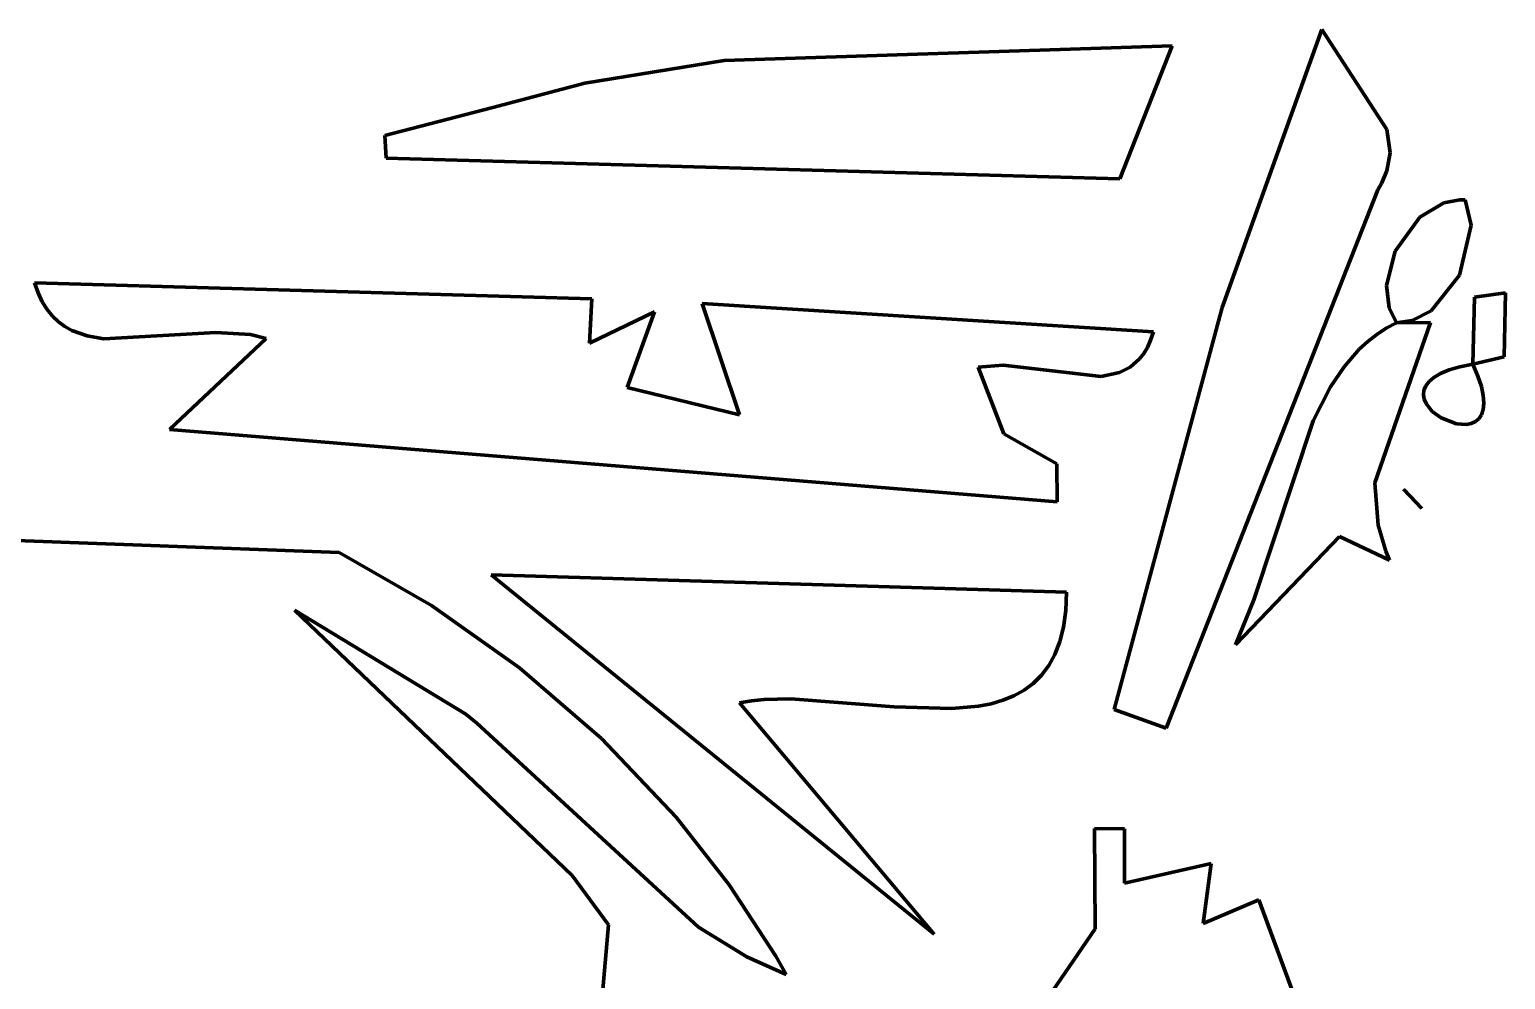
# Model space of a CAD drawing. Header units: millimetres. Extents: x 0 to 11, y 0 to 14.1.
# Drawn here: x 6.9263 to 7.4252, y 7.1093 to 7.4305 of the extents above; entities that cross this region are included whole.
import ezdxf

# ---------------------------------------------------------------- set-up
doc = ezdxf.new("R2010")
doc.units = ezdxf.units.MM
doc.layers.add('color#010101ff', color=7, linetype='CONTINUOUS', lineweight=100)
doc.layers.add('color#fefefeff', color=7, linetype='CONTINUOUS', lineweight=100)

msp = doc.modelspace()

# ---------------------------------------------------------------- linework, layer by layer
at = {"layer": 'color#010101ff'}
for p, q in [((7.36317, 7.43048), (7.32944, 7.33649)), ((7.38511, 7.39669), (7.36317, 7.43048)), ((7.31253, 7.425), (7.16111, 7.42005)), ((7.29481, 7.37996), (7.31253, 7.425)), ((7.16111, 7.42005), (7.114, 7.41233)), ((7.114, 7.41233), (7.08294, 7.40412)), ((7.08294, 7.40412), (7.04634, 7.39466)), ((7.04634, 7.39466), (7.04683, 7.38698)), ((7.3862, 7.38881), (7.38511, 7.39669)), ((7.38511, 7.38265), (7.3862, 7.38881)), ((7.04683, 7.38698), (7.29481, 7.37996)), ((7.38329, 7.3784), (7.38511, 7.38265)), ((7.3105, 7.19421), (7.38201, 7.37623)), ((7.38201, 7.37623), (7.38329, 7.3784)), ((7.40438, 7.3719), (7.39625, 7.36701)), ((7.40976, 7.37289), (7.40438, 7.3719)), ((7.41161, 7.37284), (7.40976, 7.37289)), ((7.41358, 7.36432), (7.41161, 7.37284)), ((7.39625, 7.36701), (7.38792, 7.35555)), ((7.4097, 7.34739), (7.41358, 7.36432)), ((7.38792, 7.35555), (7.38501, 7.34389)), ((6.92796, 7.34479), (6.92916, 7.34141)), ((7.11638, 7.33939), (6.92796, 7.34479)), ((7.38501, 7.34389), (7.3859, 7.33636)), ((7.40004, 7.3354), (7.4097, 7.34739)), ((6.92916, 7.34141), (6.93059, 7.33843)), ((7.11554, 7.32443), (7.11638, 7.33939)), ((7.41475, 7.33999), (7.41417, 7.31733)), ((7.42519, 7.34142), (7.41475, 7.33999)), ((7.42475, 7.31983), (7.42519, 7.34142)), ((6.93059, 7.33843), (6.93223, 7.33582)), ((6.93223, 7.33582), (6.93406, 7.33357)), ((7.13752, 7.33498), (7.11554, 7.32443)), ((7.12833, 7.30946), (7.13752, 7.33498)), ((7.30617, 7.3282), (7.15364, 7.33788)), ((7.15364, 7.33788), (7.16631, 7.30015)), ((7.32944, 7.33649), (7.29294, 7.20051)), ((7.3859, 7.33636), (7.38833, 7.33131)), ((7.39364, 7.3321), (7.40004, 7.3354)), ((6.93406, 7.33357), (6.93609, 7.33166)), ((6.93609, 7.33166), (6.93828, 7.33006)), ((6.93828, 7.33006), (6.94063, 7.32874)), ((7.381, 7.27718), (7.39986, 7.33146)), ((7.38489, 7.32949), (7.38166, 7.32739)), ((7.38833, 7.33131), (7.38489, 7.32949)), ((7.38833, 7.33131), (7.39364, 7.3321)), ((7.39986, 7.33146), (7.38833, 7.33131)), ((6.94063, 7.32874), (6.94576, 7.32687)), ((6.94576, 7.32687), (6.95137, 7.32588)), ((6.95137, 7.32588), (6.98927, 7.32801)), ((7.00627, 7.326), (6.97357, 7.29521)), ((6.98927, 7.32801), (7.00103, 7.32739)), ((7.00103, 7.32739), (7.00627, 7.326)), ((7.30416, 7.32301), (7.30525, 7.32544)), ((7.30525, 7.32544), (7.30617, 7.3282)), ((7.37862, 7.32501), (7.37578, 7.32238)), ((7.38166, 7.32739), (7.37862, 7.32501)), ((7.29836, 7.31628), (7.30153, 7.31908)), ((7.30153, 7.31908), (7.30292, 7.32089)), ((7.30292, 7.32089), (7.30416, 7.32301)), ((7.37578, 7.32238), (7.37061, 7.31641)), ((7.41417, 7.31733), (7.42475, 7.31983)), ((7.24695, 7.3163), (7.25536, 7.31702)), ((7.25557, 7.29376), (7.24695, 7.3163)), ((7.25536, 7.31702), (7.28852, 7.3132)), ((7.28852, 7.3132), (7.29471, 7.31445)), ((7.29471, 7.31445), (7.29836, 7.31628)), ((7.37061, 7.31641), (7.36606, 7.30962)), ((7.40328, 7.31415), (7.40101, 7.31284)), ((7.4062, 7.31536), (7.40328, 7.31415)), ((7.40981, 7.31642), (7.4062, 7.31536)), ((7.41417, 7.31733), (7.40981, 7.31642)), ((7.41588, 7.31328), (7.41417, 7.31733)), ((7.16631, 7.30015), (7.12833, 7.30946)), ((7.36606, 7.30962), (7.36022, 7.29819)), ((7.39823, 7.30998), (7.39762, 7.30849)), ((7.39934, 7.31144), (7.39823, 7.30998)), ((7.40101, 7.31284), (7.39934, 7.31144)), ((7.41704, 7.30973), (7.41588, 7.31328)), ((7.41769, 7.30668), (7.41704, 7.30973)), ((7.39762, 7.30849), (7.39746, 7.30698)), ((7.39746, 7.30698), (7.39771, 7.3055)), ((7.39771, 7.3055), (7.39833, 7.30405)), ((7.39833, 7.30405), (7.40044, 7.30137)), ((7.41766, 7.30194), (7.41788, 7.30409)), ((7.41788, 7.30409), (7.41769, 7.30668)), ((7.40044, 7.30137), (7.40341, 7.29915)), ((7.40341, 7.29915), (7.40863, 7.29712)), ((7.41618, 7.29887), (7.41708, 7.30021)), ((7.41708, 7.30021), (7.41766, 7.30194)), ((6.97357, 7.29521), (7.27362, 7.27077)), ((7.36022, 7.29819), (7.34018, 7.23766)), ((7.40863, 7.29712), (7.41207, 7.29693)), ((7.41207, 7.29693), (7.41362, 7.29725)), ((7.41362, 7.29725), (7.41501, 7.29789)), ((7.41501, 7.29789), (7.41618, 7.29887)), ((7.27357, 7.28366), (7.25557, 7.29376)), ((7.27362, 7.27077), (7.27357, 7.28366)), ((7.38213, 7.26283), (7.381, 7.27718)), ((7.39074, 7.27502), (7.39307, 7.27258)), ((7.39695, 7.2685), (7.39074, 7.27502)), ((7.39307, 7.27258), (7.39695, 7.2685)), ((7.33388, 7.22243), (7.3691, 7.25905)), ((7.3691, 7.25905), (7.38602, 7.2511)), ((7.38477, 7.25405), (7.38213, 7.26283)), ((7.03093, 7.25366), (6.91563, 7.25788)), ((7.38602, 7.2511), (7.38477, 7.25405)), ((7.06217, 7.23574), (7.03093, 7.25366)), ((7.08232, 7.24611), (7.23213, 7.12465)), ((7.2768, 7.24025), (7.08232, 7.24611)), ((7.27654, 7.23402), (7.2768, 7.24025)), ((7.10967, 7.14438), (7.01587, 7.23411)), ((7.01587, 7.23411), (7.07376, 7.19898)), ((7.09193, 7.21465), (7.06217, 7.23574)), ((7.34018, 7.23766), (7.33388, 7.22243)), ((7.27579, 7.22845), (7.27654, 7.23402)), ((7.27457, 7.22351), (7.27579, 7.22845)), ((7.27085, 7.21539), (7.27292, 7.21917)), ((7.27292, 7.21917), (7.27457, 7.22351)), ((7.11967, 7.1907), (7.09193, 7.21465)), ((7.2684, 7.21213), (7.27085, 7.21539)), ((7.26245, 7.20705), (7.26559, 7.20936)), ((7.26559, 7.20936), (7.2684, 7.21213)), ((7.17459, 7.20392), (7.18367, 7.20413)), ((7.18367, 7.20413), (7.21853, 7.20146)), ((7.25527, 7.20367), (7.259, 7.20517)), ((7.259, 7.20517), (7.26245, 7.20705)), ((7.16628, 7.20277), (7.17033, 7.20348)), ((7.23213, 7.12465), (7.16628, 7.20277)), ((7.17033, 7.20348), (7.17459, 7.20392)), ((7.21853, 7.20146), (7.23809, 7.20085)), ((7.23809, 7.20085), (7.24708, 7.20169)), ((7.24708, 7.20169), (7.25129, 7.20252)), ((7.25129, 7.20252), (7.25527, 7.20367)), ((7.29294, 7.20051), (7.3105, 7.19421)), ((7.07376, 7.19898), (7.07747, 7.19594)), ((7.07747, 7.19594), (7.15237, 7.127)), ((7.14486, 7.16418), (7.11967, 7.1907)), ((7.16282, 7.14133), (7.14486, 7.16418)), ((7.28624, 7.16034), (7.28646, 7.12641)), ((7.2964, 7.16017), (7.28624, 7.16034)), ((7.29639, 7.1418), (7.2964, 7.16017)), ((7.12201, 7.12779), (7.10967, 7.14438)), ((7.32573, 7.14853), (7.29639, 7.1418)), ((7.32296, 7.12817), (7.32573, 7.14853)), ((7.17853, 7.11718), (7.16282, 7.14133)), ((7.34182, 7.13617), (7.32296, 7.12817)), ((7.36182, 7.08199), (7.34182, 7.13617)), ((7.11987, 7.10326), (7.12201, 7.12779)), ((7.15237, 7.127), (7.16874, 7.11693)), ((7.28646, 7.12641), (7.25868, 7.08576)), ((7.16874, 7.11693), (7.18207, 7.11096)), ((7.18207, 7.11096), (7.17853, 7.11718))]:
    msp.add_line(p, q, dxfattribs=at)
at = {"layer": 'color#fefefeff'}
for p, q in [((7.32944, 7.33649), (7.36317, 7.43048)), ((7.36317, 7.43048), (7.38511, 7.39669)), ((7.16111, 7.42005), (7.31253, 7.425)), ((7.31253, 7.425), (7.29481, 7.37996)), ((7.114, 7.41233), (7.16111, 7.42005)), ((7.08294, 7.40412), (7.114, 7.41233)), ((7.04634, 7.39466), (7.08294, 7.40412)), ((7.04683, 7.38698), (7.04634, 7.39466)), ((7.38511, 7.39669), (7.3862, 7.38881)), ((7.3862, 7.38881), (7.38511, 7.38265)), ((7.29481, 7.37996), (7.04683, 7.38698)), ((7.38511, 7.38265), (7.38329, 7.3784)), ((7.38201, 7.37623), (7.3105, 7.19421)), ((7.38329, 7.3784), (7.38201, 7.37623)), ((7.39625, 7.36701), (7.40438, 7.3719)), ((7.40438, 7.3719), (7.40976, 7.37289)), ((7.40976, 7.37289), (7.41161, 7.37284)), ((7.41161, 7.37284), (7.41358, 7.36432)), ((7.38792, 7.35555), (7.39625, 7.36701)), ((7.41358, 7.36432), (7.4097, 7.34739)), ((7.38501, 7.34389), (7.38792, 7.35555)), ((6.92796, 7.34479), (7.11638, 7.33939)), ((6.92916, 7.34141), (6.92796, 7.34479)), ((7.3859, 7.33636), (7.38501, 7.34389)), ((7.4097, 7.34739), (7.40004, 7.3354)), ((6.93059, 7.33843), (6.92916, 7.34141)), ((7.11638, 7.33939), (7.11554, 7.32443)), ((7.41417, 7.31733), (7.41475, 7.33999)), ((7.41475, 7.33999), (7.42519, 7.34142)), ((7.42519, 7.34142), (7.42475, 7.31983)), ((6.93223, 7.33582), (6.93059, 7.33843)), ((6.93406, 7.33357), (6.93223, 7.33582)), ((7.11554, 7.32443), (7.13752, 7.33498)), ((7.13752, 7.33498), (7.12833, 7.30946)), ((7.16631, 7.30015), (7.15364, 7.33788)), ((7.15364, 7.33788), (7.30617, 7.3282)), ((7.29294, 7.20051), (7.32944, 7.33649)), ((7.38833, 7.33131), (7.3859, 7.33636)), ((7.40004, 7.3354), (7.39364, 7.3321)), ((6.93609, 7.33166), (6.93406, 7.33357)), ((6.93828, 7.33006), (6.93609, 7.33166)), ((6.94063, 7.32874), (6.93828, 7.33006)), ((7.39986, 7.33146), (7.381, 7.27718)), ((7.38166, 7.32739), (7.38489, 7.32949)), ((7.38489, 7.32949), (7.38833, 7.33131)), ((7.39364, 7.3321), (7.38833, 7.33131)), ((7.38833, 7.33131), (7.39986, 7.33146)), ((6.94576, 7.32687), (6.94063, 7.32874)), ((6.95137, 7.32588), (6.94576, 7.32687)), ((6.98927, 7.32801), (6.95137, 7.32588)), ((6.97357, 7.29521), (7.00627, 7.326)), ((7.00103, 7.32739), (6.98927, 7.32801)), ((7.00627, 7.326), (7.00103, 7.32739)), ((7.30525, 7.32544), (7.30416, 7.32301)), ((7.30617, 7.3282), (7.30525, 7.32544)), ((7.37578, 7.32238), (7.37862, 7.32501)), ((7.37862, 7.32501), (7.38166, 7.32739)), ((7.30153, 7.31908), (7.29836, 7.31628)), ((7.30292, 7.32089), (7.30153, 7.31908)), ((7.30416, 7.32301), (7.30292, 7.32089)), ((7.37061, 7.31641), (7.37578, 7.32238)), ((7.42475, 7.31983), (7.41417, 7.31733)), ((7.25536, 7.31702), (7.24695, 7.3163)), ((7.24695, 7.3163), (7.25557, 7.29376)), ((7.28852, 7.3132), (7.25536, 7.31702)), ((7.29471, 7.31445), (7.28852, 7.3132)), ((7.29836, 7.31628), (7.29471, 7.31445)), ((7.36606, 7.30962), (7.37061, 7.31641)), ((7.40101, 7.31284), (7.40328, 7.31415)), ((7.40328, 7.31415), (7.4062, 7.31536)), ((7.4062, 7.31536), (7.40981, 7.31642)), ((7.40981, 7.31642), (7.41417, 7.31733)), ((7.41417, 7.31733), (7.41588, 7.31328)), ((7.12833, 7.30946), (7.16631, 7.30015)), ((7.36022, 7.29819), (7.36606, 7.30962)), ((7.39762, 7.30849), (7.39823, 7.30998)), ((7.39823, 7.30998), (7.39934, 7.31144)), ((7.39934, 7.31144), (7.40101, 7.31284)), ((7.41588, 7.31328), (7.41704, 7.30973)), ((7.41704, 7.30973), (7.41769, 7.30668)), ((7.39746, 7.30698), (7.39762, 7.30849)), ((7.39771, 7.3055), (7.39746, 7.30698)), ((7.39833, 7.30405), (7.39771, 7.3055)), ((7.40044, 7.30137), (7.39833, 7.30405)), ((7.41788, 7.30409), (7.41766, 7.30194)), ((7.41769, 7.30668), (7.41788, 7.30409)), ((7.40341, 7.29915), (7.40044, 7.30137)), ((7.40863, 7.29712), (7.40341, 7.29915)), ((7.41708, 7.30021), (7.41618, 7.29887)), ((7.41766, 7.30194), (7.41708, 7.30021)), ((7.27362, 7.27077), (6.97357, 7.29521)), ((7.34018, 7.23766), (7.36022, 7.29819)), ((7.41207, 7.29693), (7.40863, 7.29712)), ((7.41362, 7.29725), (7.41207, 7.29693)), ((7.41501, 7.29789), (7.41362, 7.29725)), ((7.41618, 7.29887), (7.41501, 7.29789)), ((7.25557, 7.29376), (7.27357, 7.28366)), ((7.27357, 7.28366), (7.27362, 7.27077)), ((7.381, 7.27718), (7.38213, 7.26283)), ((7.39074, 7.27502), (7.39695, 7.2685)), ((7.39307, 7.27258), (7.39074, 7.27502)), ((7.39695, 7.2685), (7.39307, 7.27258)), ((7.3691, 7.25905), (7.33388, 7.22243)), ((7.38602, 7.2511), (7.3691, 7.25905)), ((7.38213, 7.26283), (7.38477, 7.25405)), ((6.91563, 7.25788), (7.03093, 7.25366)), ((7.38477, 7.25405), (7.38602, 7.2511)), ((7.03093, 7.25366), (7.06217, 7.23574)), ((7.08232, 7.24611), (7.2768, 7.24025)), ((7.23213, 7.12465), (7.08232, 7.24611)), ((7.2768, 7.24025), (7.27654, 7.23402)), ((7.07376, 7.19898), (7.01587, 7.23411)), ((7.01587, 7.23411), (7.10967, 7.14438)), ((7.06217, 7.23574), (7.09193, 7.21465)), ((7.33388, 7.22243), (7.34018, 7.23766)), ((7.27654, 7.23402), (7.27579, 7.22845)), ((7.27579, 7.22845), (7.27457, 7.22351)), ((7.27292, 7.21917), (7.27085, 7.21539)), ((7.27457, 7.22351), (7.27292, 7.21917)), ((7.09193, 7.21465), (7.11967, 7.1907)), ((7.27085, 7.21539), (7.2684, 7.21213)), ((7.26559, 7.20936), (7.26245, 7.20705)), ((7.2684, 7.21213), (7.26559, 7.20936)), ((7.18367, 7.20413), (7.17459, 7.20392)), ((7.21853, 7.20146), (7.18367, 7.20413)), ((7.259, 7.20517), (7.25527, 7.20367)), ((7.26245, 7.20705), (7.259, 7.20517)), ((7.17033, 7.20348), (7.16628, 7.20277)), ((7.16628, 7.20277), (7.23213, 7.12465)), ((7.17459, 7.20392), (7.17033, 7.20348)), ((7.23809, 7.20085), (7.21853, 7.20146)), ((7.24708, 7.20169), (7.23809, 7.20085)), ((7.25129, 7.20252), (7.24708, 7.20169)), ((7.25527, 7.20367), (7.25129, 7.20252)), ((7.3105, 7.19421), (7.29294, 7.20051)), ((7.07747, 7.19594), (7.07376, 7.19898)), ((7.15237, 7.127), (7.07747, 7.19594)), ((7.11967, 7.1907), (7.14486, 7.16418)), ((7.14486, 7.16418), (7.16282, 7.14133)), ((7.28624, 7.16034), (7.2964, 7.16017)), ((7.28646, 7.12641), (7.28624, 7.16034)), ((7.2964, 7.16017), (7.29639, 7.1418)), ((7.10967, 7.14438), (7.12201, 7.12779)), ((7.29639, 7.1418), (7.32573, 7.14853)), ((7.32573, 7.14853), (7.32296, 7.12817)), ((7.16282, 7.14133), (7.17853, 7.11718)), ((7.32296, 7.12817), (7.34182, 7.13617)), ((7.34182, 7.13617), (7.36182, 7.08199)), ((7.12201, 7.12779), (7.11987, 7.10326)), ((7.16874, 7.11693), (7.15237, 7.127)), ((7.25868, 7.08576), (7.28646, 7.12641)), ((7.18207, 7.11096), (7.16874, 7.11693)), ((7.17853, 7.11718), (7.18207, 7.11096))]:
    msp.add_line(p, q, dxfattribs=at)

doc.saveas('drawing.dxf')
